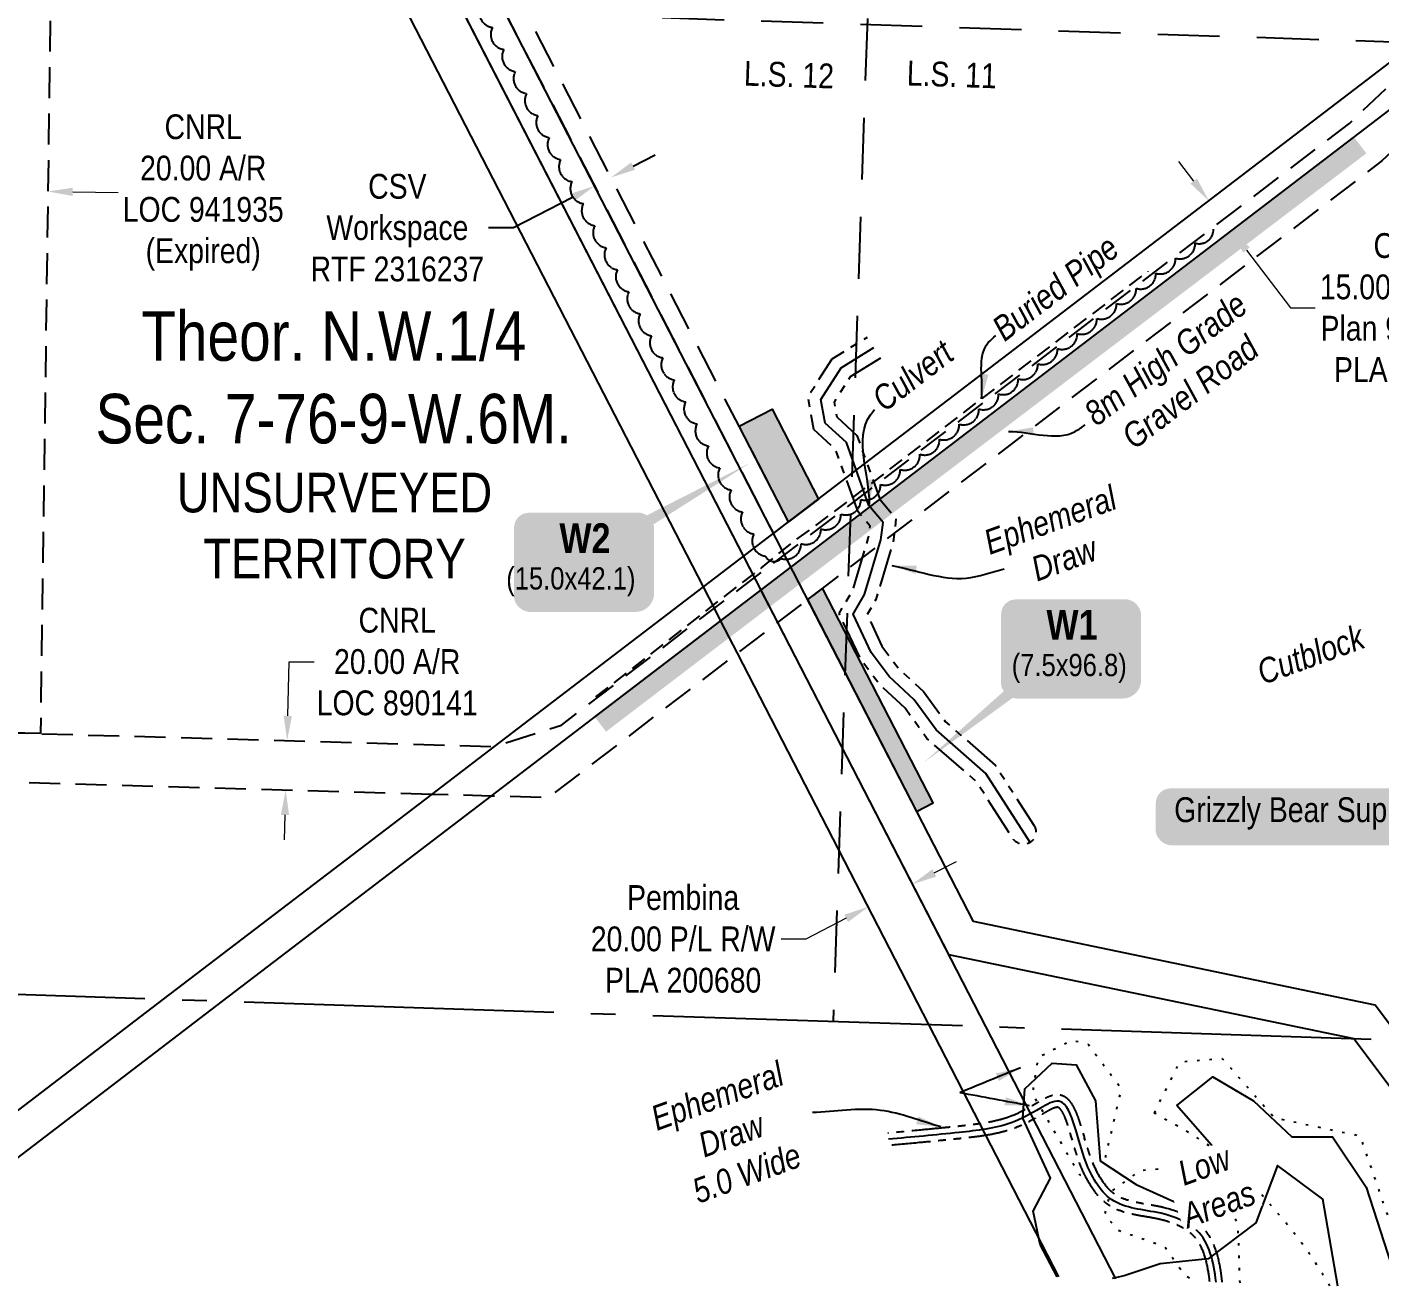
# Model space of a CAD drawing. Extents: x 348161 to 350530, y 6160682 to 6162839.
# Drawn here: x 348981 to 349527, y 6160753 to 6161262 of the extents above; entities that cross this region are included whole.
import ezdxf

# ---------------------------------------------------------------- set-up
doc = ezdxf.new("R2010")
doc.units = 0
doc.header["$LTSCALE"] = 5
doc.header["$PDSIZE"] = 0.5
for name, pattern in [('0', [1, 1, 0]), ('foc-ACCESSROAD', [3.75, 2.5, -1.25]), ('foc-LSD', [8, 5, -3]), ('foc-QUARTERLINE', [33, 25, -3, 2, -3]), ('foc-TOPO', [1, 0.2, -0.8]), ('foc-TOPO-ephemeral', [6.25, 3.125, -0.625, 0.625, -0.625, 0.625, -0.625]), ('HIDDEN2', [4.7625, 3.175, -1.5875]), ('UG_PIPE', [1.875, 1.25, -0.625])]:
    doc.linetypes.add(name, pattern=pattern)
doc.layers.get('Defpoints').update_dxf_attribs({"color": 9})
for name, color, linetype, lineweight in [('AS-GENERAL', 48, 'Continuous', 18), ('F-RW-T', 190, 'Continuous', 9), ('T-TEXT', 48, 'Continuous', 18), ('T-TIE-T', 201, 'Continuous', 18)]:
    doc.layers.add(name, color=color, linetype=linetype, lineweight=lineweight)
for name, color, linetype in [('AS-PIPE-UG', 44, 'UG_PIPE'), ('AS-PIPE-UG-T', 44, 'Continuous'), ('AS-ROADS', 254, 'Continuous'), ('AS-WILDLIFE-BLOCK', 131, 'Continuous'), ('C-RW', 13, 'Continuous'), ('C-SYMBOL', 7, 'Continuous'), ('F-AR', 190, 'foc-ACCESSROAD'), ('F-RW', 190, 'Continuous'), ('L-QSEC', 8, 'foc-QUARTERLINE'), ('L-SECTION-LSD', 7, 'foc-LSD'), ('L-UNS-T', 3, 'Continuous'), ('P-TEMP-BLOCKS', 250, 'Continuous'), ('P-TEMP-H', 41, 'Continuous'), ('P-TEMP_WORKSPACE', 46, 'Continuous'), ('T-BUSH', 110, '0'), ('T-DRAW', 143, 'foc-TOPO-ephemeral'), ('T-EXISTING TFA', 220, 'HIDDEN2'), ('T-EXISTING TFA-T', 220, 'Continuous'), ('T-LOW-AREA', 48, 'foc-TOPO'), ('T-WATER-T', 170, 'Continuous'), ('WETLAND', 143, 'Continuous')]:
    doc.layers.add(name, color=color, linetype=linetype)
doc.styles.add('100L', font='ARIALN.TTF', dxfattribs={"height": 11})
doc.styles.add('175L', font='ARIALN.TTF', dxfattribs={"height": 20})
doc.styles.add('80', font='ARIALN.TTF', dxfattribs={"height": 10})
doc.styles.add('80CG', font='ARIALN.TTF', dxfattribs={"height": 10})
doc.styles.add('80L', font='ARIALN.TTF', dxfattribs={"height": 10})
doc.styles.add('BOLD', font='ARIALNB.TTF')
doc.styles.add('foc-LtypeFont', font='ARIALN.TTF', dxfattribs={"height": 7.35})
doc.linetypes.add('foc-TOPO-flowdirection-NOLINE', pattern='A,0,[">",foc-LtypeFont,S=0.3,R=0,X=0,Y=-0.945],-20,[">",foc-LtypeFont,S=0.3,R=0,X=0,Y=-0.945],0', length=20)
doc.dimstyles.new('Compass 5 000', dxfattribs={"dimscale": 5, "dimtxt": 9, "dimasz": 2, "dimexe": 0.2, "dimexo": 0.0625, "dimgap": 0.5, "dimtad": 0, "dimtih": 1, "dimtoh": 1, "dimzin": 0, "dimdsep": 46, "dimtxsty": '80CG', "dimcen": 0.1, "dimse1": 1, "dimse2": 1, "dimclrd": 256, "dimclrt": 256, "dimaunit": 1, "dimadec": 4, "dimazin": 0, "dimtfac": 0.06, "dimtofl": 0, "dimtmove": 0, "dimatfit": 1, "dimfxl": 0.2, "dimtolj": 1, "dimtzin": 0, "dimlwd": -1, "dimarcsym": 0})

# ---------------------------------------------------------------- blocks, each defined once
blk = doc.blocks.new('*U438')
h = blk.add_hatch(color=255)
edge = h.paths.add_edge_path()
edge.add_line((-69, -11.5), (69, -11.5))
edge.add_arc((69, -5.5), 6, 270, 360)
edge.add_line((75, -5.5), (75, 4))
edge.add_arc((69, 4), 6, 0, 90)
edge.add_line((69, 10), (-69, 10))
edge.add_arc((-69, 4), 6, 90, 180)
edge.add_line((-75, 4), (-75, -5.5))
edge.add_arc((-69, -5.5), 6, 180, 270)
at = {"color": 131, "flags": 128}
blk.add_lwpolyline([(-69, -11.5, 3, 3, 0), (69, -11.5, 3, 3, 0.414214), (75, -5.5, 3, 3, 0), (75, 4, 3, 0, 0.414214), (69, 10, 0, 0, 0), (-69, 10, 0, 0, 0.414214), (-75, 4, 0, 0, 0), (-75, -5.5, 0, 3, 0.414214)], format="xyseb", close=True, dxfattribs=at)
at = {"color": 131, "style": '80'}
blk.add_attdef('ENTER_TEXT_001', (-35.99, -5), '', height=10, dxfattribs=at)
blk = doc.blocks.new('*U439')
h = blk.add_hatch(color=191)
edge = h.paths.add_edge_path()
edge.add_line((-21.5, -20), (21.5, -20))
edge.add_arc((21.5, -14), 6, 270, 360)
edge.add_line((27.5, -14), (27.5, 12.5))
edge.add_arc((21.5, 12.5), 6, 0, 90)
edge.add_line((21.5, 18.5), (-21.5, 18.5))
edge.add_arc((-21.5, 12.5), 6, 90, 180)
edge.add_line((-27.5, 12.5), (-27.5, -14))
edge.add_arc((-21.5, -14), 6, 180, 270)
at = {"color": 250, "flags": 128}
blk.add_lwpolyline([(-21.5, -20, 3, 3, 0), (21.5, -20, 3, 3, 0.414214), (27.5, -14, 3, 3, 0), (27.5, 12.5, 3, 0, 0.414214), (21.5, 18.5, 0, 0, 0), (-21.5, 18.5, 0, 0, 0.414214), (-27.5, 12.5, 0, 0, 0), (-27.5, -14, 0, 3, 0.414214)], format="xyseb", close=True, dxfattribs=at)
at = {"flags": 128}
blk.add_lwpolyline([(-58.61, -47.25, 0, 7.5, 0), (0, 0, 0, 0, 0)], format="xyseb", dxfattribs=at)
at = {"color": 250}
for tag, p, height, style in [('TEMP_AREA_W1_001', (-9.21, 2.24), 12, 'BOLD'), ('ENTER_TEXT_001', (-30.66, -12.47), 9, '80')]:
    blk.add_attdef(tag, p, '', height=height, dxfattribs=dict(at, style=style))
blk = doc.blocks.new('*D445')
at = {"layer": 'Defpoints', "color": 0, "transparency": 16777216}
for p in [(349334.01, 6160924.99), (349316.24, 6160915.83), (349338.53, 6160916.22)]:
    blk.add_point(p, dxfattribs=at)
at = {"layer": 'F-RW-T', "transparency": 16777216}
for p, q in [((349347.42, 6160920.8), (349356.31, 6160925.38)), ((349311.87, 6160902.48), (349295.63, 6160894.11)), ((349295.63, 6160894.11), (349285.63, 6160894.11))]:
    blk.add_line(p, q, dxfattribs=at)
for points in [[(349346.66, 6160922.28), (349348.19, 6160919.31), (349338.53, 6160916.22)], [(349311.11, 6160903.96), (349312.63, 6160901), (349320.76, 6160907.06)]]:
    blk.add_solid(points, dxfattribs=at)
at = {"layer": 'F-RW-T', "transparency": 16777216, "insert": (349246.09, 6160894.11), "char_height": 10, "attachment_point": 5, "style": '80CG'}
blk.add_mtext('\\A1;Pembina\\P20.00 P/L R/W\\PPLA 200680', dxfattribs=at)
blk = doc.blocks.new('*D447')
at = {"layer": 'Defpoints', "color": 0, "transparency": 16777216}
for p in [(349458.16, 6161191.89), (349368.09, 6161123.09), (349377.18, 6161111.19)]:
    blk.add_point(p, dxfattribs=at)
at = {"layer": 'F-RW-T', "transparency": 16777216}
for p, q in [((349452.1, 6161199.84), (349446.03, 6161207.79)), ((349473.33, 6161172.04), (349491.11, 6161148.76)), ((349491.11, 6161148.76), (349501.11, 6161148.76))]:
    blk.add_line(p, q, dxfattribs=at)
for points in [[(349453.42, 6161200.85), (349450.77, 6161198.83), (349458.16, 6161191.89)], [(349474.65, 6161173.05), (349472, 6161171.03), (349467.26, 6161179.99)]]:
    blk.add_solid(points, dxfattribs=at)
at = {"layer": 'F-RW-T', "transparency": 16777216, "insert": (349540.2, 6161148.76), "char_height": 10, "attachment_point": 5, "style": '80CG'}
blk.add_mtext('\\A1;CNRL\\P15.00 P/L R/W\\PPlan 912 1437\\PPLA 900481', dxfattribs=at)
blk = doc.blocks.new('*D449')
at = {"layer": 'Defpoints', "color": 0, "transparency": 16777216}
for p in [(349052.42, 6160975.1), (349086.3, 6160974.14), (349051.85, 6160955.1)]:
    blk.add_point(p, dxfattribs=at)
at = {"layer": 'F-RW-T', "transparency": 16777216}
for p, q in [((349086.58, 6160984.13), (349087.2, 6161005.97)), ((349087.2, 6161005.97), (349097.2, 6161005.97)), ((349085.45, 6160944.15), (349085.17, 6160934.15))]:
    blk.add_line(p, q, dxfattribs=at)
for points in [[(349084.92, 6160984.18), (349088.25, 6160984.09), (349086.3, 6160974.14)], [(349083.78, 6160944.19), (349087.12, 6160944.1), (349085.73, 6160954.14)]]:
    blk.add_solid(points, dxfattribs=at)
at = {"layer": 'F-RW-T', "transparency": 16777216, "insert": (349130.72, 6161005.97), "char_height": 10, "attachment_point": 5, "style": '80CG'}
blk.add_mtext('\\A1;CNRL\\P20.00 A/R\\PLOC 890141', dxfattribs=at)
blk = doc.blocks.new('*D450')
at = {"layer": 'Defpoints', "color": 0, "transparency": 16777216}
for p in [(348989.8, 6161195.64), (348968.6, 6161108.15), (348988.59, 6161107.88)]:
    blk.add_point(p, dxfattribs=at)
at = {"layer": 'F-RW-T', "transparency": 16777216}
for p, q in [((348959.81, 6161196.05), (348949.81, 6161196.19)), ((348999.8, 6161195.5), (349018.13, 6161195.25))]:
    blk.add_line(p, q, dxfattribs=at)
for points in [[(348959.83, 6161197.72), (348959.78, 6161194.39), (348969.81, 6161195.92)], [(348999.82, 6161197.17), (348999.78, 6161193.84), (348989.8, 6161195.64)]]:
    blk.add_solid(points, dxfattribs=at)
at = {"layer": 'F-RW-T', "transparency": 16777216, "insert": (349052.46, 6161195.25), "char_height": 10, "attachment_point": 5, "style": '80CG'}
blk.add_mtext('\\A1;CNRL\\P20.00 A/R\\PLOC 941935\\P(Expired)', dxfattribs=at)
blk = doc.blocks.new('*U465')
h = blk.add_hatch(color=191)
edge = h.paths.add_edge_path()
edge.add_line((-21.5, -20), (21.5, -20))
edge.add_arc((21.5, -14), 6, 270, 360)
edge.add_line((27.5, -14), (27.5, 12.5))
edge.add_arc((21.5, 12.5), 6, 0, 90)
edge.add_line((21.5, 18.5), (-21.5, 18.5))
edge.add_arc((-21.5, 12.5), 6, 90, 180)
edge.add_line((-27.5, 12.5), (-27.5, -14))
edge.add_arc((-21.5, -14), 6, 180, 270)
at = {"flags": 128}
blk.add_lwpolyline([(67.99, 38.73, 0, 7.5, 0), (0, 0, 0, 0, 0)], format="xyseb", dxfattribs=at)
at = {"color": 250, "flags": 128}
blk.add_lwpolyline([(-21.5, -20, 3, 3, 0), (21.5, -20, 3, 3, 0.414214), (27.5, -14, 3, 3, 0), (27.5, 12.5, 3, 0, 0.414214), (21.5, 18.5, 0, 0, 0), (-21.5, 18.5, 0, 0, 0.414214), (-27.5, 12.5, 0, 0, 0), (-27.5, -14, 0, 3, 0.414214)], format="xyseb", close=True, dxfattribs=at)
at = {"color": 250}
for tag, p, height, style in [('TEMP_AREA_W1_001', (-9.21, 2.24), 12, 'BOLD'), ('ENTER_TEXT_001', (-30.66, -12.47), 9, '80')]:
    blk.add_attdef(tag, p, '', height=height, dxfattribs=dict(at, style=style))
blk = doc.blocks.new('*D466')
at = {"layer": 'Defpoints', "color": 0, "transparency": 16777216}
for p in [(349191, 6161235.35), (349197.67, 6161238.78), (349210.32, 6161197.86)]:
    blk.add_point(p, dxfattribs=at)
at = {"layer": 'T-EXISTING TFA-T', "transparency": 16777216}
for p, q in [((349225.87, 6161205.87), (349234.76, 6161210.45)), ((349201.43, 6161193.28), (349177.6, 6161181)), ((349177.6, 6161181), (349167.6, 6161181))]:
    blk.add_line(p, q, dxfattribs=at)
for points in [[(349225.11, 6161207.35), (349226.64, 6161204.39), (349216.99, 6161201.29)], [(349200.67, 6161194.76), (349202.19, 6161191.8), (349210.32, 6161197.86)]]:
    blk.add_solid(points, dxfattribs=at)
at = {"layer": 'T-EXISTING TFA-T', "transparency": 16777216, "insert": (349130.79, 6161181), "char_height": 10, "attachment_point": 5, "style": '80CG'}
blk.add_mtext('\\A1;CSV\\PWorkspace\\PRTF 2316237', dxfattribs=at)

msp = doc.modelspace()

# ---------------------------------------------------------------- hatches: boundary and pattern name
at = {"layer": 'P-TEMP-H'}
h = msp.add_hatch(color=256, dxfattribs=at)
h.dxf.hatch_style = 1
h.paths.add_polyline_path([(349268.653, 6161100.997), (349281.984, 6161107.865), (349300.667, 6161071.599), (349288.561, 6161062.353)])
h = msp.add_hatch(color=256, dxfattribs=at)
h.dxf.hatch_style = 1
h.paths.add_polyline_path([(349302.312, 6161035.66), (349296.259, 6161031.039), (349340.282, 6160945.585), (349346.947, 6160949.019)])

# ---------------------------------------------------------------- linework, layer by layer
at = {"layer": 'AS-GENERAL', "const_width": 0.5, "flags": 128}
msp.add_lwpolyline([(349326.742, 6161062.193), (349321.049, 6161068.993)], dxfattribs=at)
at = {"layer": 'AS-PIPE-UG', "flags": 128}
msp.add_lwpolyline([(349210.911, 6160991.745), (349262.38, 6161031.996), (349270.377, 6161038.185), (349277.724, 6161043.832), (349290.576, 6161054.419), (349298.445, 6161059.94), (349311.424, 6161069.745), (349433.714, 6161163.484)], dxfattribs=at)
at = {"layer": 'AS-ROADS', "const_width": 7.998, "flags": 128}
msp.add_lwpolyline([(349212.541, 6160980.944), (349327.259, 6161068.355), (349519.309, 6161214.203)], dxfattribs=at)
at = {"layer": 'C-RW', "flags": 128}
for points in [[(349007.406, 6161776.008), (349002.792, 6161567.945), (349353.12, 6160887.919), (349516.744, 6160853.958), (349585.092, 6160762.825), (349747.609, 6160761.905), (349747.777, 6160766.903), (349806.392, 6160766.571)], [(349806.733, 6160776.567), (349592.622, 6160777.779), (349525.341, 6160867.49), (349363.174, 6160901.148), (349017.87, 6161571.424), (349022.395, 6161775.511)]]:
    msp.add_lwpolyline(points, dxfattribs=at)
at = {"layer": 'F-AR', "flags": 128}
for points in [[(348986.796, 6160976.959), (348966.808, 6160977.524), (348971.469, 6161316.975), (348991.456, 6161316.313), (348986.796, 6160976.959)], [(349144.644, 6160952.476), (348906.947, 6160959.206), (348907.632, 6160979.196), (348966.808, 6160977.524), (348986.796, 6160976.959), (349169.958, 6160971.767), (349197.028, 6160980.441), (349515.03, 6161223.227), (349539.934, 6161246.87), (349545.409, 6161239.661), (349550.36, 6161233.143), (349552.103, 6161230.847), (349528.021, 6161207.984), (349191.615, 6160951.146), (349168.468, 6160951.802), (349144.644, 6160952.476)]]:
    msp.add_lwpolyline(points, close=True, dxfattribs=at)
at = {"layer": 'F-RW'}
for points in [[(349397.623, 6160757.871), (349345.205, 6160859.615), (349268.002, 6161009.46), (349261.219, 6161022.626), (349258.697, 6161027.52), (349254.254, 6161036.145), (349075.734, 6161382.671), (349068.302, 6161397.098), (348982.69, 6161563.307), (348985.204, 6161676.708), (348985.873, 6161706.87), (348987.421, 6161776.67)], [(349007.406, 6161776.008), (349005.858, 6161706.207), (349005.189, 6161676.045), (349002.792, 6161567.945), (349082.29, 6161413.609), (349089.721, 6161399.182), (349270.394, 6161048.471), (349274.84, 6161039.844), (349277.36, 6161034.952), (349284.144, 6161021.784), (349368.087, 6160858.858), (349420.505, 6160757.113)], [(348910.9, 6160773.974), (349036.439, 6160869.839), (349144.644, 6160952.476), (349169.958, 6160971.767), (349536.341, 6161251.602), (349541.137, 6161255.266), (349555.722, 6161327.803), (349570.424, 6161324.847), (349554.724, 6161246.775), (349545.409, 6161239.661), (349168.468, 6160951.802), (349060.12, 6160869.054), (348934.585, 6160773.19)]]:
    msp.add_lwpolyline(points, dxfattribs=at)
at = {"layer": 'L-QSEC'}
msp.add_line((348904.034, 6160874.23), (349809.043, 6160844.287), dxfattribs=at)
at = {"layer": 'L-SECTION-LSD'}
msp.add_line((348917.821, 6161276.336), (349722.837, 6161249.712), dxfattribs=at)
at = {"layer": 'L-SECTION-LSD', "flags": 128}
msp.add_lwpolyline([(349334.08, 6161665.148), (349306.579, 6160860.912)], dxfattribs=at)
at = {"layer": 'P-TEMP_WORKSPACE', "flags": 128}
for points in [[(349268.653, 6161100.997), (349281.984, 6161107.865), (349300.667, 6161071.599), (349288.561, 6161062.353)], [(349302.312, 6161035.66), (349296.259, 6161031.039), (349340.282, 6160945.585), (349346.947, 6160949.019)]]:
    msp.add_lwpolyline(points, close=True, dxfattribs=at)
at = {"layer": 'T-BUSH', "flags": 128}
msp.add_lwpolyline([(349280.04, 6161301.748, 0.5205671), (349270.048, 6161302.079, 0.5205671), (349260.056, 6161302.409, 0.5205671), (349250.064, 6161302.74, 0.5205671), (349240.072, 6161303.07, 0.5205671), (349230.079, 6161303.401, 0.5205671), (349220.087, 6161303.731, 0.5205671), (349210.095, 6161304.061, 0.5205671), (349200.103, 6161304.392, 0.5205671), (349190.111, 6161304.722, 0.5205671), (349180.119, 6161305.053, 0.5205671), (349170.127, 6161305.383, 0.5205671), (349160.135, 6161305.714, 0.5205671), (349157.307, 6161312.868, 0.5205671), (349157.464, 6161322.864, 0.5205671), (349157.62, 6161332.861, 0.5205671), (349157.776, 6161342.857, 0.5205671), (349157.932, 6161352.853, 0.5205671), (349158.089, 6161362.85, 0.5205671), (349158.245, 6161372.846, 0.5205671), (349158.401, 6161382.842, 0.5205671), (349158.558, 6161392.839, 0.5205671), (349158.714, 6161402.835, 0.5205671), (349158.87, 6161412.831, 0.5205671), (349159.026, 6161422.828, 0.5205671), (349159.183, 6161432.824, 0.5205671), (349151.437, 6161436.897, 0.5205671), (349142.076, 6161433.388, 0.5205671), (349132.714, 6161429.878, 0.5205671), (349123.353, 6161426.368, 0.5205671), (349113.992, 6161422.858, 0.5205671), (349105.317, 6161418.206, 0.5205671), (349097.822, 6161411.59, 0.5205671), (349095.775, 6161403.952, 0.5205671), (349100.361, 6161395.068, 0.5205671), (349104.946, 6161386.184, 0.5205671), (349109.532, 6161377.3, 0.5205671), (349114.118, 6161368.417, 0.5205671), (349118.704, 6161359.533, 0.5205671), (349123.29, 6161350.649, 0.5205671), (349127.876, 6161341.765, 0.5205671), (349132.461, 6161332.882, 0.5205671), (349137.047, 6161323.998, 0.5205671), (349141.633, 6161315.114, 0.5205671), (349146.219, 6161306.23, 0.5205671), (349150.805, 6161297.347, 0.5205671), (349155.391, 6161288.463, 0.5205671), (349159.976, 6161279.579, 0.5205671), (349164.562, 6161270.695, 0.5205671), (349169.148, 6161261.812, 0.5205671), (349173.734, 6161252.928, 0.5205671), (349178.32, 6161244.044, 0.5205671), (349182.906, 6161235.16, 0.5205671), (349187.491, 6161226.276, 0.5205671), (349192.077, 6161217.393, 0.5205671), (349196.663, 6161208.509, 0.5205671), (349201.249, 6161199.625, 0.5205671), (349205.835, 6161190.741, 0.5205671), (349210.421, 6161181.858, 0.5205671), (349215.006, 6161172.974, 0.5205671), (349219.592, 6161164.09, 0.5205671), (349224.178, 6161155.206, 0.5205671), (349228.764, 6161146.323, 0.5205671), (349233.35, 6161137.439, 0.5205671), (349237.936, 6161128.555, 0.5205671), (349242.521, 6161119.671, 0.5205671), (349247.107, 6161110.788, 0.5205671), (349251.693, 6161101.904, 0.5205671), (349256.279, 6161093.02, 0.5205671), (349260.865, 6161084.136, 0.5205671), (349265.451, 6161075.253, 0.5205671), (349270.036, 6161066.369, 0.5205671), (349274.622, 6161057.485, 0.5205671), (349279.208, 6161048.601, 0.5205671), (349285.637, 6161047.639, 0.5205671), (349293.673, 6161053.586, 0.5205671), (349301.709, 6161059.533, 0.5205671), (349309.745, 6161065.481, 0.5205671), (349317.781, 6161071.428, 0.5205671), (349325.759, 6161077.453, 0.5205671), (349333.69, 6161083.54, 0.5205671), (349341.621, 6161089.627, 0.5205671), (349349.552, 6161095.714, 0.5205671), (349357.483, 6161101.8, 0.5205671), (349365.414, 6161107.887, 0.5205671), (349373.346, 6161113.974, 0.5205671), (349381.277, 6161120.061, 0.5205671), (349389.208, 6161126.147, 0.5205671), (349397.139, 6161132.234, 0.5205671), (349405.07, 6161138.321, 0.5205671), (349413.001, 6161144.408, 0.5205671), (349420.932, 6161150.494, 0.5205671), (349428.863, 6161156.581, 0.5205671), (349436.794, 6161162.668, 0.5205671), (349444.725, 6161168.755, 0.5205671), (349452.656, 6161174.842, 0.5205671), (349460.029, 6161180.5, 0.5205671)], format="xyb", dxfattribs=at)
at = {"layer": 'T-DRAW', "flags": 128}
msp.add_lwpolyline([(349325.711, 6161128.458), (349313.449, 6161120.818), (349306.957, 6161110.726), (349308.033, 6161104.736), (349316.224, 6161097.179), (349325.452, 6161071.521), (349331.977, 6161063.727), (349330.751, 6161054.108), (349323.864, 6161031.041), (349320.331, 6161024.91), (349326.29, 6161012.216), (349332.901, 6161003.311), (349343.109, 6160993.895), (349351.862, 6160981.845), (349372.04, 6160964.25), (349387.606, 6160939.995, -1), (349379.192, 6160934.595), (349364.396, 6160957.652), (349344.438, 6160975.053), (349335.603, 6160987.219), (349325.433, 6160996.599), (349317.666, 6161007.06), (349309.065, 6161025.382), (349314.618, 6161035.021), (349320.937, 6161056.184), (349321.507, 6161060.659), (349316.646, 6161066.465), (349307.646, 6161091.491), (349298.785, 6161099.664), (349296.423, 6161112.83), (349306.257, 6161128.116), (349320.425, 6161136.944)], format="xyb", dxfattribs=at)
at = {"layer": 'T-DRAW', "linetype": 'foc-TOPO-flowdirection-NOLINE', "flags": 128}
msp.add_lwpolyline([(349386.099, 6160933.088), (349368.218, 6160960.951), (349348.15, 6160978.449), (349339.356, 6160990.557), (349329.167, 6160999.955), (349321.978, 6161009.638), (349314.698, 6161025.146), (349319.241, 6161033.031), (349325.844, 6161055.146), (349326.742, 6161062.193), (349321.049, 6161068.993), (349311.935, 6161094.335), (349303.409, 6161102.2), (349301.69, 6161111.778), (349309.853, 6161124.467), (349323.068, 6161132.701)], dxfattribs=at)
at = {"layer": 'T-DRAW'}
for points, knots in [([(349463.607, 6160755.687), (349463.605, 6160755.705), (349463.603, 6160755.723), (349463.282, 6160758.572), (349462.881, 6160761.376), (349461.674, 6160766.784), (349460.868, 6160769.39), (349458.892, 6160773.548), (349457.889, 6160775.189), (349456.148, 6160777.299), (349455.6, 6160777.892), (349454.423, 6160779.015), (349453.8, 6160779.54), (349451.85, 6160781.016), (349450.44, 6160781.866), (349446.2, 6160783.986), (349443.195, 6160784.987), (349439.154, 6160785.971), (349438.145, 6160786.185), (349436.152, 6160786.571), (349435.166, 6160786.744), (349432.256, 6160787.245), (349430.378, 6160787.553), (349426.846, 6160788.308), (349425.193, 6160788.754), (349422.942, 6160789.638), (349422.228, 6160789.968), (349421.131, 6160790.577), (349420.723, 6160790.83), (349419.512, 6160791.668), (349418.725, 6160792.343), (349416.556, 6160794.557), (349415.267, 6160796.333), (349412.999, 6160800.194), (349412.019, 6160802.276), (349410.828, 6160805.229), (349410.495, 6160806.124), (349409.873, 6160807.905), (349409.583, 6160808.794), (349408.639, 6160811.824), (349408.026, 6160814.031), (349407.062, 6160817.3), (349406.81, 6160818.141), (349406.36, 6160819.596), (349406.172, 6160820.196), (349405.77, 6160821.426), (349405.556, 6160822.053), (349404.96, 6160823.68), (349404.554, 6160824.68), (349403.613, 6160826.595), (349403.081, 6160827.512), (349402.028, 6160828.854), (349401.583, 6160829.332), (349400.552, 6160830.181), (349399.964, 6160830.553), (349398.989, 6160830.942), (349398.664, 6160831.042), (349398.058, 6160831.17), (349397.784, 6160831.207), (349397.249, 6160831.245), (349396.986, 6160831.247), (349395.964, 6160831.197), (349395.248, 6160831.041), (349393.886, 6160830.618), (349393.237, 6160830.348), (349391.977, 6160829.753), (349391.366, 6160829.427), (349390.187, 6160828.766), (349389.619, 6160828.431), (349388.146, 6160827.566), (349387.255, 6160827.049), (349385.518, 6160826.066), (349384.675, 6160825.601), (349382.191, 6160824.29), (349380.596, 6160823.527), (349378.063, 6160822.506), (349377.143, 6160822.173), (349375.242, 6160821.565), (349374.267, 6160821.29), (349371.278, 6160820.538), (349369.201, 6160820.136), (349364.894, 6160819.453), (349362.662, 6160819.174), (349358.808, 6160818.743), (349357.193, 6160818.575), (349353.98, 6160818.243), (349352.381, 6160818.081), (349347.598, 6160817.604), (349344.431, 6160817.299), (349337.068, 6160816.602), (349332.882, 6160816.217), (349328.693, 6160815.831)], [5.691706, 5.691706, 5.691706, 5.691706, 5.7402886, 5.7402886, 13.3940067, 13.3940067, 21.0477248, 21.0477248, 26.5276961, 26.5276961, 28.7965894, 28.7965894, 31.0654827, 31.0654827, 35.6032694, 35.6032694, 44.0630661, 44.0630661, 46.8692283, 46.8692283, 49.6753905, 49.6753905, 55.2877148, 55.2877148, 60.9000392, 60.9000392, 63.7110598, 63.7110598, 65.4745236, 65.4745236, 69.1349981, 69.1349981, 76.0406989, 76.0406989, 82.9463997, 82.9463997, 86.0026576, 86.0026576, 89.0589156, 89.0589156, 96.2563964, 96.2563964, 98.6408111, 98.6408111, 100.2322791, 100.2322791, 101.823747, 101.823747, 104.365431, 104.365431, 106.9071149, 106.9071149, 108.4527435, 108.4527435, 109.998372, 109.998372, 110.7183814, 110.7183814, 111.2961358, 111.2961358, 111.8738901, 111.8738901, 113.585574, 113.585574, 115.2972579, 115.2972579, 117.0089418, 117.0089418, 118.7094965, 118.7094965, 121.6244085, 121.6244085, 124.5393205, 124.5393205, 130.3691445, 130.3691445, 133.6451755, 133.6451755, 136.9212065, 136.9212065, 143.4732686, 143.4732686, 150.1798348, 150.1798348, 154.9586061, 154.9586061, 159.7373773, 159.7373773, 169.2949199, 169.2949199, 182.0377415, 182.0377415, 182.0377415, 182.0377415]), ([(349458.556, 6160755.855), (349458.262, 6160758.35), (349457.898, 6160760.757), (349456.849, 6160765.449), (349456.137, 6160767.703), (349454.525, 6160771.089), (349453.742, 6160772.357), (349452.411, 6160773.976), (349451.978, 6160774.442), (349451.046, 6160775.323), (349450.542, 6160775.744), (349448.336, 6160777.381), (349446.33, 6160778.425), (349442.895, 6160779.754), (349441.602, 6160780.172), (349439.428, 6160780.766), (349438.567, 6160780.975), (349436.826, 6160781.353), (349435.943, 6160781.523), (349433.268, 6160782.009), (349431.452, 6160782.297), (349427.818, 6160782.969), (349426.001, 6160783.353), (349422.43, 6160784.418), (349420.673, 6160785.1), (349418.387, 6160786.39), (349417.779, 6160786.775), (349416.609, 6160787.619), (349416.048, 6160788.072), (349414.438, 6160789.512), (349413.458, 6160790.576), (349410.778, 6160793.952), (349409.311, 6160796.461), (349407.544, 6160800.113), (349407.05, 6160801.239), (349406.135, 6160803.495), (349405.721, 6160804.617), (349404.96, 6160806.83), (349404.613, 6160807.924), (349403.702, 6160810.924), (349403.164, 6160812.84), (349402.342, 6160815.634), (349402.114, 6160816.399), (349401.388, 6160818.765), (349400.853, 6160820.461), (349399.941, 6160822.725), (349399.612, 6160823.442), (349398.938, 6160824.665), (349398.591, 6160825.168), (349398.08, 6160825.741), (349397.898, 6160825.901), (349397.593, 6160826.116), (349397.473, 6160826.171), (349397.327, 6160826.216), (349397.288, 6160826.225), (349397.189, 6160826.239), (349397.127, 6160826.244), (349396.861, 6160826.242), (349396.582, 6160826.205), (349395.889, 6160826.015), (349395.478, 6160825.863), (349394.586, 6160825.466), (349394.105, 6160825.221), (349392.969, 6160824.602), (349392.303, 6160824.21), (349390.954, 6160823.418), (349390.288, 6160823.03), (349388.979, 6160822.279), (349388.334, 6160821.914), (349386.413, 6160820.854), (349385.153, 6160820.193), (349382.623, 6160818.978), (349381.354, 6160818.423), (349378.999, 6160817.524), (349377.926, 6160817.163), (349375.756, 6160816.513), (349374.656, 6160816.223), (349371.326, 6160815.441), (349369.063, 6160815.035), (349364.738, 6160814.393), (349362.678, 6160814.144), (349358.989, 6160813.735), (349357.358, 6160813.566), (349354.112, 6160813.232), (349352.497, 6160813.069), (349347.667, 6160812.588), (349344.471, 6160812.281), (349337.227, 6160811.597), (349333.188, 6160811.225), (349329.152, 6160810.854)], [6.3699731, 6.3699731, 6.3699731, 6.3699731, 13.4073495, 13.4073495, 21.0686921, 21.0686921, 26.497626, 26.497626, 28.8790084, 28.8790084, 31.2603908, 31.2603908, 38.6117058, 38.6117058, 42.7267502, 42.7267502, 45.3660594, 45.3660594, 48.0053686, 48.0053686, 53.2839869, 53.2839869, 58.5626053, 58.5626053, 63.8412237, 63.8412237, 65.7945605, 65.7945605, 67.7478974, 67.7478974, 71.6545712, 71.6545712, 79.3997535, 79.3997535, 82.8380039, 82.8380039, 86.3856984, 86.3856984, 89.9333929, 89.9333929, 96.0704507, 96.0704507, 98.3109602, 98.3109602, 102.7919793, 102.7919793, 105.1104403, 105.1104403, 107.4289013, 107.4289013, 108.8812647, 108.8812647, 110.3336281, 110.3336281, 110.9951321, 110.9951321, 111.6566361, 111.6566361, 113.3010715, 113.3010715, 114.9455068, 114.9455068, 116.5899422, 116.5899422, 118.6861567, 118.6861567, 120.7823712, 120.7823712, 122.8785857, 122.8785857, 127.0710147, 127.0710147, 131.2173842, 131.2173842, 134.5416128, 134.5416128, 137.8658415, 137.8658415, 144.5142988, 144.5142988, 150.507094, 150.507094, 155.3195107, 155.3195107, 160.1319274, 160.1319274, 169.7567608, 169.7567608, 182.0377415, 182.0377415, 182.0377415, 182.0377415])]:
    msp.add_open_spline(points, degree=3, knots=knots, dxfattribs=at)
at = {"layer": 'T-DRAW', "linetype": 'foc-TOPO-flowdirection-NOLINE'}
msp.add_open_spline([(349461.082, 6160755.771), (349460.137, 6160764.003), (349457.279, 6160777.105), (349437.417, 6160784.948), (349417.792, 6160785.451), (349407.944, 6160803.742), (349404.96, 6160816.538), (349399.666, 6160831.533), (349388.202, 6160824.63), (349376.581, 6160818.199), (349354.79, 6160815.723), (349338.355, 6160814.211), (349328.923, 6160813.343)], degree=3, knots=[6.024087, 6.024087, 6.024087, 6.024087, 28.7233011, 44.8462834, 65.4493272, 83.9294354, 99.1008343, 110.8364809, 118.7830931, 132.0379263, 153.3447589, 182.0404608, 182.0404608, 182.0404608, 182.0404608], dxfattribs=at)
at = {"layer": 'T-LOW-AREA', "flags": 128}
for points in [[(349416.497, 6160805.946), (349422.922, 6160833.622), (349409.528, 6160851.513), (349402.987, 6160853.227), (349389.275, 6160846.221), (349386.957, 6160831.638), (349406.168, 6160798.844), (349409.805, 6160801.264)], [(349436.172, 6160823.974), (349446.456, 6160844.543), (349463.574, 6160845.953), (349484.576, 6160822.084), (349519.126, 6160814.732), (349528.442, 6160787.912), (349535.718, 6160767.794), (349545.412, 6160753.933), (349545.427, 6160752.98)], [(349470.772, 6160755.45), (349469.95, 6160779.176), (349465.862, 6160786.413), (349443.702, 6160801.663), (349430.409, 6160800.707), (349418.469, 6160792.175), (349416.051, 6160782.8), (349421.937, 6160776.486), (349434.801, 6160772.118), (349440.591, 6160769.839), (349448.387, 6160758.648), (349452.508, 6160756.171)]]:
    msp.add_lwpolyline(points, dxfattribs=at)
at = {"layer": 'T-LOW-AREA'}
msp.add_open_spline([(349507.061, 6160754.25), (349505.427, 6160756.857), (349497.993, 6160769.413), (349483.709, 6160786.423), (349464.582, 6160807.761), (349447.409, 6160817.621), (349438.15, 6160822.856), (349436.172, 6160823.974)], degree=3, knots=[46.0029498, 46.0029498, 46.0029498, 46.0029498, 54.8419254, 87.4455326, 114.4466372, 139.559311, 146.3832063, 146.3832063, 146.3832063, 146.3832063], dxfattribs=at)
at = {"layer": 'WETLAND'}
for points in [[(349397.032, 6160757.89), (349390.195, 6160770.88), (349387.296, 6160784.409), (349394.24, 6160797.688), (349383.157, 6160821.834), (349383.949, 6160833.708), (349395.032, 6160844), (349404.691, 6160843.358), (349412.422, 6160828.863), (349414.355, 6160804.703), (349428.851, 6160795.039), (349448.178, 6160786.342), (349465.573, 6160786.342), (349464.864, 6160804.569), (349445.279, 6160826.93), (349459.775, 6160838.526), (349476.203, 6160828.863), (349491.666, 6160814.367), (349508.094, 6160814.367), (349521.623, 6160794.073), (349533.22, 6160758.317), (349533.928, 6160753.361)], [(349510.16, 6160754.147), (349504.228, 6160789.241), (349485.867, 6160802.77), (349477.17, 6160779.577), (349457.842, 6160765.081), (349438.514, 6160763.149), (349424.019, 6160758.317), (349419.187, 6160757.157)]]:
    msp.add_lwpolyline(points, dxfattribs=at)

# ---------------------------------------------------------------- block references
at = {"layer": 'AS-WILDLIFE-BLOCK'}
ref = msp.add_blockref('*U438', (349511.767, 6160944.898), dxfattribs=at)
ref.add_attrib('ENTER_TEXT_001', 'Grizzly Bear Support Zone', (349444.202, 6160941.279), dxfattribs={"layer": '0', "color": 131, "height": 10, "style": '80'})
at = {"layer": 'P-TEMP-BLOCKS', "xscale": 0.9997550000000011, "yscale": 0.9997550000000011, "zscale": 0.9997550000000011}
msp.add_blockref('*U465', (349205.374, 6161047.561), dxfattribs=at).add_auto_attribs({'TEMP_AREA_W1_001': 'W2', 'ENTER_TEXT_001': '(15.0x42.1)'})
at = {"layer": 'P-TEMP-BLOCKS'}
ref = msp.add_blockref('*U439', (349401.859, 6161012.617), dxfattribs=dict(at, xscale=0.9997550000000011, yscale=0.9997550000000011, zscale=0.9997550000000011))
ref.add_attrib('TEMP_AREA_W1_001', 'W1', (349392.648, 6161014.861), dxfattribs={"layer": '0', "color": 250, "height": 11.9971, "style": 'BOLD'})
ref.add_attrib('ENTER_TEXT_001', '(7.5x96.8)', (349378.656, 6161000.15), dxfattribs={"layer": '0', "color": 250, "height": 8.9978, "style": '80'})

# ---------------------------------------------------------------- texts
at = {"layer": 'AS-PIPE-UG-T', "insert": (349369.463, 6161142.587), "char_height": 9.99755, "attachment_point": 1, "rotation": 37.3717, "style": '80L'}
msp.add_mtext_dynamic_manual_height_columns('\\pi0.30614;{\\fArial Narrow|b0|i1|c0|p34;Buried Pipe}', width=59.03588, gutter_width=50, heights=[0], dxfattribs=at)
at = {"layer": 'C-SYMBOL', "color": 3, "insert": (349105.122, 6161147.365), "char_height": 20, "width": 190.50014, "attachment_point": 2, "style": '175L'}
msp.add_mtext('Theor. N.W.1/4\\PSec. 7-76-9-W.6M.', dxfattribs=at)
at = {"layer": 'L-UNS-T', "color": 3, "insert": (349105.432, 6161060.763), "char_height": 15.99608, "attachment_point": 5, "style": '80L'}
msp.add_mtext_dynamic_manual_height_columns('UNSURVEYED TERRITORY', width=126.41375, gutter_width=47.5, heights=[0], dxfattribs=at)
at = {"layer": 'T-TEXT', "char_height": 9.99755, "attachment_point": 1}
for s, width, gutter_width, insert, rotation, style in [('\\pi0.48571;{\\fArial Narrow|b0|i1|c0|p34;8m High Grade \\P\\pi6.8757;Gravel Road}', 77.49427, 55, (349406.447, 6161108.307), 37.36084, '100L'), ('{\\fArial Narrow|b0|i1|c0|p34;Culvert}', 36.82578, 50, (349321.231, 6161114.383), 37.3717, '80L'), ('\\pi10.639;{\\fArial Narrow|b0|i1|c0|p34;Cutblock}', 65.40696, 55, (349466.588, 6161002.341), 20, '100L')]:
    msp.add_mtext_dynamic_manual_height_columns(s, width=width, gutter_width=gutter_width, heights=[0], dxfattribs=dict(at, insert=insert, rotation=rotation, style=style))
at = {"layer": 'T-WATER-T', "char_height": 9.99755, "attachment_point": 1, "rotation": 20, "style": '100L'}
for s, insert in [('\\pi2.3044;{\\fArial Narrow|b0|i1|c0|p34;Ephemeral \\P\\pi16.568;Draw}', (349364.238, 6161057.625)), ('\\pi2.3044;{\\fArial Narrow|b0|i1|c0|p34;Ephemeral \\P\\pi16.568;Draw\\P\\pi7.9033;5.0 Wide}', (349229.942, 6160825.293))]:
    msp.add_mtext_dynamic_manual_height_columns(s, width=59.92265, gutter_width=55, heights=[0], dxfattribs=dict(at, insert=insert))

# ---------------------------------------------------------------- dimensions: what is measured, and where the dimension line sits
at = {"layer": 'F-RW-T'}
for base, p1, p2, angle, text, picture, middle in [((348989.799, 6161195.641), (348968.602, 6161108.155), (348988.594, 6161107.88), 359.21332, 'CNRL\\P20.00 A/R\\PLOC 941935\\P(Expired)', '*D450', (349052.465, 6161195.252)), ((349458.165, 6161191.893), (349377.18, 6161111.189), (349368.087, 6161123.093), 127.3717, 'CNRL\\P15.00 P/L R/W\\PPlan 912 1437\\PPLA 900481', '*D447', (349540.196, 6161148.758)), ((349086.3, 6160974.139), (349051.848, 6160955.103), (349052.415, 6160975.099), 88.37648, 'CNRL\\P20.00 A/R\\PLOC 890141', '*D449', (349130.715, 6161005.975)), ((349338.535, 6160916.216), (349316.241, 6160915.831), (349334.015, 6160924.989), 27.25828, 'Pembina\\P20.00 P/L R/W\\PPLA 200680', '*D445', (349246.086, 6160894.109))]:
    dim = msp.add_linear_dim(base=base, p1=p1, p2=p2, angle=angle, text=text, dimstyle='Compass 5 000', dxfattribs=at)
    dim.commit()
    dim.dimension.update_dxf_attribs({"geometry": picture, "text_midpoint": middle, "dimtype": 161})
at = {"layer": 'T-EXISTING TFA-T'}
dim = msp.add_linear_dim(base=(349210.32, 6161197.856), p1=(349197.67, 6161238.783), p2=(349191.005, 6161235.349), angle=207.25605, text='CSV\\PWorkspace\\PRTF 2316237', dimstyle='Compass 5 000', dxfattribs=at)
dim.commit()
dim.dimension.update_dxf_attribs({"geometry": '*D466', "text_midpoint": (349130.791, 6161181.001), "dimtype": 161})

# ---------------------------------------------------------------- leaders
at = {"layer": 'AS-PIPE-UG-T', "path_type": 1}
msp.add_leader([(349366.462, 6161112.061), (349369.201, 6161134.678), (349372.228, 6161137.559)], dimstyle='Compass 5 000', override={"dimgap": 0.5, "dimtad": 0}, dxfattribs=at)
at = {"layer": 'T-TEXT', "path_type": 1}
for points in [[(349321.271, 6161069.43), (349321.628, 6161105.542), (349323.238, 6161107.688)], [(349377.393, 6161098.883), (349404.289, 6161098.883), (349408.308, 6161101.509)]]:
    msp.add_leader(points, dimstyle='Compass 5 000', override={"dimgap": 0.5, "dimtad": 0}, dxfattribs=at)
at = {"layer": 'T-TIE-T', "path_type": 1}
for points in [[(349382.133, 6160842.156), (349357.714, 6160832.131)], [(349385.841, 6160826.872), (349357.714, 6160832.131)]]:
    msp.add_leader(points, dimstyle='Compass 5 000', override={"dimgap": 0.5, "dimtad": 0}, dxfattribs=at)
at = {"layer": 'T-WATER-T', "path_type": 1}
for points in [[(349330.24, 6161044.719), (349360.285, 6161039.715), (349375.571, 6161043.402)], [(349350.169, 6160818.354), (349325.678, 6160825.018), (349298.227, 6160824.12)]]:
    msp.add_leader(points, dimstyle='Compass 5 000', override={"dimgap": 0.5, "dimtad": 0}, dxfattribs=at)

# ---------------------------------------------------------------- next in the draw order: texts
at = {"layer": 'L-SECTION-LSD', "char_height": 9.9974, "attachment_point": 1, "rotation": 358.10575, "style": '100L', "bg_fill": 3, "box_fill_scale": 1.5, "bg_fill_color": 256, "bg_fill_transparency": 0}
for s, width, insert in [('\\pi2.2368;L.S. 12', 37.11172, (349268.589, 6161248.437)), ('L.S. 11', 36.4495, (349336.531, 6161248.437))]:
    msp.add_mtext_dynamic_manual_height_columns(s, width=width, gutter_width=55, heights=[0], dxfattribs=dict(at, insert=insert))
at = {"layer": 'T-TEXT', "insert": (349440.618, 6160802.396), "char_height": 9.99755, "attachment_point": 1, "rotation": 20, "style": '80L', "bg_fill": 3, "box_fill_scale": 1.15, "bg_fill_color": 256, "bg_fill_true_color": 256, "bg_fill_transparency": 0}
msp.add_mtext_dynamic_manual_height_columns('\\pi4.3739;{\\fArial Narrow|b0|i1|c0|p34;Low\\P\\pi0.053662;Areas}', width=29.99768, gutter_width=50, heights=[0], dxfattribs=at)

# ---------------------------------------------------------------- next in the draw order: linework, layer by layer
at = {"layer": 'T-EXISTING TFA', "flags": 128}
msp.add_lwpolyline([(349282.508, 6161057.73), (349288.561, 6161062.353), (349105.464, 6161417.766), (349100.219, 6161411.574)], close=True, dxfattribs=at)

doc.saveas('drawing.dxf')
